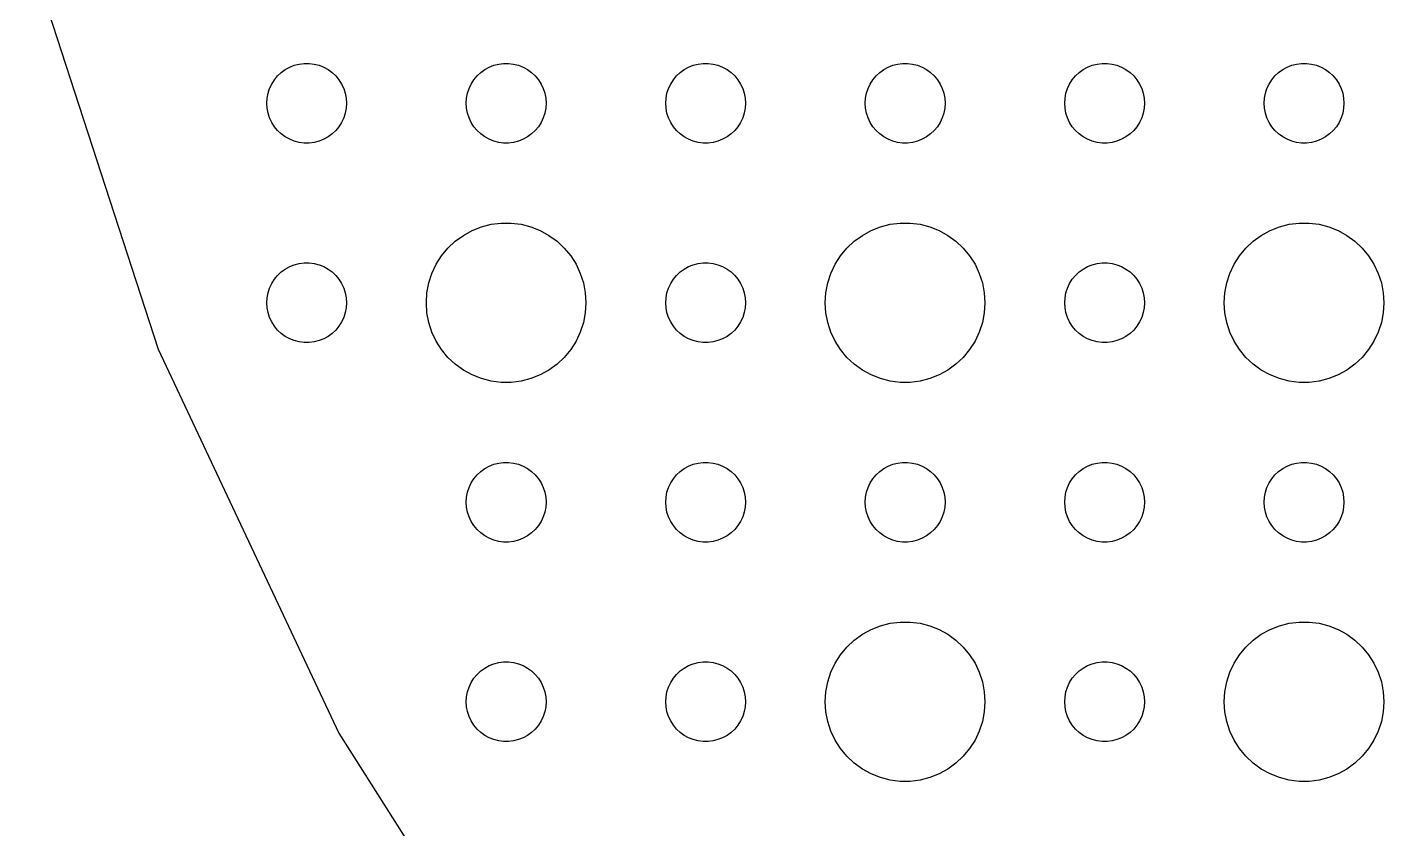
# Model space of a CAD drawing. Header units: metres. Extents: x -127 to 127, y -127 to 127.
# Drawn here: x -123 to -72, y -64.8 to -34.6 of the extents above; entities that cross this region are included whole.
import ezdxf

# ---------------------------------------------------------------- set-up
doc = ezdxf.new("R2010")
doc.units = ezdxf.units.M

msp = doc.modelspace()

# ---------------------------------------------------------------- linework, layer by layer
for p, q in [((-123.01, -31.5836), (-118.082, -46.7518)), ((-113.304, -36.2335), (-113.139, -36.1428)), ((-113.139, -36.1428), (-112.964, -36.0734)), ((-112.964, -36.0734), (-112.781, -36.0266)), ((-112.781, -36.0266), (-112.594, -36.003)), ((-112.594, -36.003), (-112.406, -36.003)), ((-112.406, -36.003), (-112.219, -36.0266)), ((-112.219, -36.0266), (-112.036, -36.0734)), ((-112.036, -36.0734), (-111.861, -36.1428)), ((-111.861, -36.1428), (-111.696, -36.2335)), ((-105.804, -36.2335), (-105.639, -36.1428)), ((-105.639, -36.1428), (-105.464, -36.0734)), ((-105.464, -36.0734), (-105.281, -36.0266)), ((-105.281, -36.0266), (-105.094, -36.003)), ((-105.094, -36.003), (-104.906, -36.003)), ((-104.906, -36.003), (-104.719, -36.0266)), ((-104.719, -36.0266), (-104.536, -36.0734)), ((-104.536, -36.0734), (-104.361, -36.1428)), ((-104.361, -36.1428), (-104.196, -36.2335)), ((-98.3037, -36.2335), (-98.1387, -36.1428)), ((-98.1387, -36.1428), (-97.9635, -36.0734)), ((-97.9635, -36.0734), (-97.7811, -36.0266)), ((-97.7811, -36.0266), (-97.5942, -36.003)), ((-97.5942, -36.003), (-97.4058, -36.003)), ((-97.4058, -36.003), (-97.2189, -36.0266)), ((-97.2189, -36.0266), (-97.0365, -36.0734)), ((-97.0365, -36.0734), (-96.8613, -36.1428)), ((-96.8613, -36.1428), (-96.6963, -36.2335)), ((-90.8037, -36.2335), (-90.6387, -36.1428)), ((-90.6387, -36.1428), (-90.4635, -36.0734)), ((-90.4635, -36.0734), (-90.2811, -36.0266)), ((-90.2811, -36.0266), (-90.0942, -36.003)), ((-90.0942, -36.003), (-89.9058, -36.003)), ((-89.9058, -36.003), (-89.7189, -36.0266)), ((-89.7189, -36.0266), (-89.5365, -36.0734)), ((-89.5365, -36.0734), (-89.3613, -36.1428)), ((-89.3613, -36.1428), (-89.1963, -36.2335)), ((-83.3037, -36.2335), (-83.1387, -36.1428)), ((-83.1387, -36.1428), (-82.9635, -36.0734)), ((-82.9635, -36.0734), (-82.7811, -36.0266)), ((-82.7811, -36.0266), (-82.5942, -36.003)), ((-82.5942, -36.003), (-82.4058, -36.003)), ((-82.4058, -36.003), (-82.2189, -36.0266)), ((-82.2189, -36.0266), (-82.0365, -36.0734)), ((-82.0365, -36.0734), (-81.8613, -36.1428)), ((-81.8613, -36.1428), (-81.6963, -36.2335)), ((-75.8037, -36.2335), (-75.6387, -36.1428)), ((-75.6387, -36.1428), (-75.4635, -36.0734)), ((-75.4635, -36.0734), (-75.2811, -36.0266)), ((-75.2811, -36.0266), (-75.0942, -36.003)), ((-75.0942, -36.003), (-74.9058, -36.003)), ((-74.9058, -36.003), (-74.7189, -36.0266)), ((-74.7189, -36.0266), (-74.5365, -36.0734)), ((-74.5365, -36.0734), (-74.3613, -36.1428)), ((-74.3613, -36.1428), (-74.1963, -36.2335)), ((-113.814, -36.7774), (-113.714, -36.6183)), ((-113.714, -36.6183), (-113.593, -36.4732)), ((-113.593, -36.4732), (-113.456, -36.3442)), ((-113.456, -36.3442), (-113.304, -36.2335)), ((-111.696, -36.2335), (-111.544, -36.3442)), ((-111.544, -36.3442), (-111.407, -36.4732)), ((-111.407, -36.4732), (-111.286, -36.6183)), ((-111.286, -36.6183), (-111.186, -36.7774)), ((-106.314, -36.7774), (-106.214, -36.6183)), ((-106.214, -36.6183), (-106.093, -36.4732)), ((-106.093, -36.4732), (-105.956, -36.3442)), ((-105.956, -36.3442), (-105.804, -36.2335)), ((-104.196, -36.2335), (-104.044, -36.3442)), ((-104.044, -36.3442), (-103.907, -36.4732)), ((-103.907, -36.4732), (-103.786, -36.6183)), ((-103.786, -36.6183), (-103.686, -36.7774)), ((-98.8145, -36.7774), (-98.7135, -36.6183)), ((-98.7135, -36.6183), (-98.5934, -36.4732)), ((-98.5934, -36.4732), (-98.4561, -36.3442)), ((-98.4561, -36.3442), (-98.3037, -36.2335)), ((-96.6963, -36.2335), (-96.5439, -36.3442)), ((-96.5439, -36.3442), (-96.4065, -36.4732)), ((-96.4065, -36.4732), (-96.2865, -36.6183)), ((-96.2865, -36.6183), (-96.1855, -36.7774)), ((-91.3145, -36.7774), (-91.2135, -36.6183)), ((-91.2135, -36.6183), (-91.0934, -36.4732)), ((-91.0934, -36.4732), (-90.9561, -36.3442)), ((-90.9561, -36.3442), (-90.8037, -36.2335)), ((-89.1963, -36.2335), (-89.0439, -36.3442)), ((-89.0439, -36.3442), (-88.9065, -36.4732)), ((-88.9065, -36.4732), (-88.7865, -36.6183)), ((-88.7865, -36.6183), (-88.6855, -36.7774)), ((-83.8145, -36.7774), (-83.7135, -36.6183)), ((-83.7135, -36.6183), (-83.5934, -36.4732)), ((-83.5934, -36.4732), (-83.4561, -36.3442)), ((-83.4561, -36.3442), (-83.3037, -36.2335)), ((-81.6963, -36.2335), (-81.5439, -36.3442)), ((-81.5439, -36.3442), (-81.4065, -36.4732)), ((-81.4065, -36.4732), (-81.2865, -36.6183)), ((-81.2865, -36.6183), (-81.1855, -36.7774)), ((-76.3145, -36.7774), (-76.2135, -36.6183)), ((-76.2135, -36.6183), (-76.0934, -36.4732)), ((-76.0934, -36.4732), (-75.9561, -36.3442)), ((-75.9561, -36.3442), (-75.8037, -36.2335)), ((-74.1963, -36.2335), (-74.0439, -36.3442)), ((-74.0439, -36.3442), (-73.9065, -36.4732)), ((-73.9065, -36.4732), (-73.7865, -36.6183)), ((-73.7865, -36.6183), (-73.6855, -36.7774)), ((-113.988, -37.312), (-113.953, -37.127)), ((-113.953, -37.127), (-113.895, -36.9478)), ((-113.895, -36.9478), (-113.814, -36.7774)), ((-111.186, -36.7774), (-111.105, -36.9478)), ((-111.105, -36.9478), (-111.047, -37.127)), ((-111.047, -37.127), (-111.012, -37.312)), ((-106.488, -37.312), (-106.453, -37.127)), ((-106.453, -37.127), (-106.395, -36.9478)), ((-106.395, -36.9478), (-106.314, -36.7774)), ((-103.686, -36.7774), (-103.605, -36.9478)), ((-103.605, -36.9478), (-103.547, -37.127)), ((-103.547, -37.127), (-103.512, -37.312)), ((-98.9882, -37.312), (-98.9529, -37.127)), ((-98.9529, -37.127), (-98.8947, -36.9478)), ((-98.8947, -36.9478), (-98.8145, -36.7774)), ((-96.1855, -36.7774), (-96.1053, -36.9478)), ((-96.1053, -36.9478), (-96.0471, -37.127)), ((-96.0471, -37.127), (-96.0118, -37.312)), ((-91.4882, -37.312), (-91.4529, -37.127)), ((-91.4529, -37.127), (-91.3947, -36.9478)), ((-91.3947, -36.9478), (-91.3145, -36.7774)), ((-88.6855, -36.7774), (-88.6053, -36.9478)), ((-88.6053, -36.9478), (-88.5471, -37.127)), ((-88.5471, -37.127), (-88.5118, -37.312)), ((-83.9882, -37.312), (-83.9529, -37.127)), ((-83.9529, -37.127), (-83.8947, -36.9478)), ((-83.8947, -36.9478), (-83.8145, -36.7774)), ((-81.1855, -36.7774), (-81.1053, -36.9478)), ((-81.1053, -36.9478), (-81.0471, -37.127)), ((-81.0471, -37.127), (-81.0118, -37.312)), ((-76.4882, -37.312), (-76.4529, -37.127)), ((-76.4529, -37.127), (-76.3947, -36.9478)), ((-76.3947, -36.9478), (-76.3145, -36.7774)), ((-73.6855, -36.7774), (-73.6053, -36.9478)), ((-73.6053, -36.9478), (-73.5471, -37.127)), ((-73.5471, -37.127), (-73.5118, -37.312)), ((-114, -37.5), (-113.988, -37.312)), ((-113.988, -37.688), (-114, -37.5)), ((-113.953, -37.873), (-113.988, -37.688)), ((-111.012, -37.688), (-111.047, -37.873)), ((-111.012, -37.312), (-111, -37.5)), ((-111, -37.5), (-111.012, -37.688)), ((-106.5, -37.5), (-106.488, -37.312)), ((-106.488, -37.688), (-106.5, -37.5)), ((-106.453, -37.873), (-106.488, -37.688)), ((-103.512, -37.688), (-103.547, -37.873)), ((-103.512, -37.312), (-103.5, -37.5)), ((-103.5, -37.5), (-103.512, -37.688)), ((-99, -37.5), (-98.9882, -37.312)), ((-98.9882, -37.688), (-99, -37.5)), ((-98.9529, -37.873), (-98.9882, -37.688)), ((-96.0118, -37.688), (-96.0471, -37.873)), ((-96.0118, -37.312), (-96, -37.5)), ((-96, -37.5), (-96.0118, -37.688)), ((-91.5, -37.5), (-91.4882, -37.312)), ((-91.4882, -37.688), (-91.5, -37.5)), ((-91.4529, -37.873), (-91.4882, -37.688)), ((-88.5118, -37.688), (-88.5471, -37.873)), ((-88.5118, -37.312), (-88.5, -37.5)), ((-88.5, -37.5), (-88.5118, -37.688)), ((-84, -37.5), (-83.9882, -37.312)), ((-83.9882, -37.688), (-84, -37.5)), ((-83.9529, -37.873), (-83.9882, -37.688)), ((-81.0118, -37.688), (-81.0471, -37.873)), ((-81.0118, -37.312), (-81, -37.5)), ((-81, -37.5), (-81.0118, -37.688)), ((-76.5, -37.5), (-76.4882, -37.312)), ((-76.4882, -37.688), (-76.5, -37.5)), ((-76.4529, -37.873), (-76.4882, -37.688)), ((-73.5118, -37.688), (-73.5471, -37.873)), ((-73.5118, -37.312), (-73.5, -37.5)), ((-73.5, -37.5), (-73.5118, -37.688)), ((-113.895, -38.0522), (-113.953, -37.873)), ((-113.814, -38.2226), (-113.895, -38.0522)), ((-113.714, -38.3817), (-113.814, -38.2226)), ((-111.186, -38.2226), (-111.286, -38.3817)), ((-111.105, -38.0522), (-111.186, -38.2226)), ((-111.047, -37.873), (-111.105, -38.0522)), ((-106.395, -38.0522), (-106.453, -37.873)), ((-106.314, -38.2226), (-106.395, -38.0522)), ((-106.214, -38.3817), (-106.314, -38.2226)), ((-103.686, -38.2226), (-103.786, -38.3817)), ((-103.605, -38.0522), (-103.686, -38.2226)), ((-103.547, -37.873), (-103.605, -38.0522)), ((-98.8947, -38.0522), (-98.9529, -37.873)), ((-98.8145, -38.2226), (-98.8947, -38.0522)), ((-98.7135, -38.3817), (-98.8145, -38.2226)), ((-96.1855, -38.2226), (-96.2865, -38.3817)), ((-96.1053, -38.0522), (-96.1855, -38.2226)), ((-96.0471, -37.873), (-96.1053, -38.0522)), ((-91.3947, -38.0522), (-91.4529, -37.873)), ((-91.3145, -38.2226), (-91.3947, -38.0522)), ((-91.2135, -38.3817), (-91.3145, -38.2226)), ((-88.6855, -38.2226), (-88.7865, -38.3817)), ((-88.6053, -38.0522), (-88.6855, -38.2226)), ((-88.5471, -37.873), (-88.6053, -38.0522)), ((-83.8947, -38.0522), (-83.9529, -37.873)), ((-83.8145, -38.2226), (-83.8947, -38.0522)), ((-83.7135, -38.3817), (-83.8145, -38.2226)), ((-81.1855, -38.2226), (-81.2865, -38.3817)), ((-81.1053, -38.0522), (-81.1855, -38.2226)), ((-81.0471, -37.873), (-81.1053, -38.0522)), ((-76.3947, -38.0522), (-76.4529, -37.873)), ((-76.3145, -38.2226), (-76.3947, -38.0522)), ((-76.2135, -38.3817), (-76.3145, -38.2226)), ((-73.6855, -38.2226), (-73.7865, -38.3817)), ((-73.6053, -38.0522), (-73.6855, -38.2226)), ((-73.5471, -37.873), (-73.6053, -38.0522)), ((-113.593, -38.5268), (-113.714, -38.3817)), ((-113.456, -38.6558), (-113.593, -38.5268)), ((-113.304, -38.7665), (-113.456, -38.6558)), ((-113.139, -38.8572), (-113.304, -38.7665)), ((-111.696, -38.7665), (-111.861, -38.8572)), ((-111.544, -38.6558), (-111.696, -38.7665)), ((-111.407, -38.5268), (-111.544, -38.6558)), ((-111.286, -38.3817), (-111.407, -38.5268)), ((-106.093, -38.5268), (-106.214, -38.3817)), ((-105.956, -38.6558), (-106.093, -38.5268)), ((-105.804, -38.7665), (-105.956, -38.6558)), ((-105.639, -38.8572), (-105.804, -38.7665)), ((-104.196, -38.7665), (-104.361, -38.8572)), ((-104.044, -38.6558), (-104.196, -38.7665)), ((-103.907, -38.5268), (-104.044, -38.6558)), ((-103.786, -38.3817), (-103.907, -38.5268)), ((-98.5934, -38.5268), (-98.7135, -38.3817)), ((-98.4561, -38.6558), (-98.5934, -38.5268)), ((-98.3037, -38.7665), (-98.4561, -38.6558)), ((-98.1387, -38.8572), (-98.3037, -38.7665)), ((-96.6963, -38.7665), (-96.8613, -38.8572)), ((-96.5439, -38.6558), (-96.6963, -38.7665)), ((-96.4065, -38.5268), (-96.5439, -38.6558)), ((-96.2865, -38.3817), (-96.4065, -38.5268)), ((-91.0934, -38.5268), (-91.2135, -38.3817)), ((-90.9561, -38.6558), (-91.0934, -38.5268)), ((-90.8037, -38.7665), (-90.9561, -38.6558)), ((-90.6387, -38.8572), (-90.8037, -38.7665)), ((-89.1963, -38.7665), (-89.3613, -38.8572)), ((-89.0439, -38.6558), (-89.1963, -38.7665)), ((-88.9065, -38.5268), (-89.0439, -38.6558)), ((-88.7865, -38.3817), (-88.9065, -38.5268)), ((-83.5934, -38.5268), (-83.7135, -38.3817)), ((-83.4561, -38.6558), (-83.5934, -38.5268)), ((-83.3037, -38.7665), (-83.4561, -38.6558)), ((-83.1387, -38.8572), (-83.3037, -38.7665)), ((-81.6963, -38.7665), (-81.8613, -38.8572)), ((-81.5439, -38.6558), (-81.6963, -38.7665)), ((-81.4065, -38.5268), (-81.5439, -38.6558)), ((-81.2865, -38.3817), (-81.4065, -38.5268)), ((-76.0934, -38.5268), (-76.2135, -38.3817)), ((-75.9561, -38.6558), (-76.0934, -38.5268)), ((-75.8037, -38.7665), (-75.9561, -38.6558)), ((-75.6387, -38.8572), (-75.8037, -38.7665)), ((-74.1963, -38.7665), (-74.3613, -38.8572)), ((-74.0439, -38.6558), (-74.1963, -38.7665)), ((-73.9065, -38.5268), (-74.0439, -38.6558)), ((-73.7865, -38.3817), (-73.9065, -38.5268)), ((-112.964, -38.9266), (-113.139, -38.8572)), ((-112.781, -38.9734), (-112.964, -38.9266)), ((-112.594, -38.997), (-112.781, -38.9734)), ((-112.406, -38.997), (-112.594, -38.997)), ((-112.219, -38.9734), (-112.406, -38.997)), ((-112.036, -38.9266), (-112.219, -38.9734)), ((-111.861, -38.8572), (-112.036, -38.9266)), ((-105.464, -38.9266), (-105.639, -38.8572)), ((-105.281, -38.9734), (-105.464, -38.9266)), ((-105.094, -38.997), (-105.281, -38.9734)), ((-104.906, -38.997), (-105.094, -38.997)), ((-104.719, -38.9734), (-104.906, -38.997)), ((-104.536, -38.9266), (-104.719, -38.9734)), ((-104.361, -38.8572), (-104.536, -38.9266)), ((-97.9635, -38.9266), (-98.1387, -38.8572)), ((-97.7811, -38.9734), (-97.9635, -38.9266)), ((-97.5942, -38.997), (-97.7811, -38.9734)), ((-97.4058, -38.997), (-97.5942, -38.997)), ((-97.2189, -38.9734), (-97.4058, -38.997)), ((-97.0365, -38.9266), (-97.2189, -38.9734)), ((-96.8613, -38.8572), (-97.0365, -38.9266)), ((-90.4635, -38.9266), (-90.6387, -38.8572)), ((-90.2811, -38.9734), (-90.4635, -38.9266)), ((-90.0942, -38.997), (-90.2811, -38.9734)), ((-89.9058, -38.997), (-90.0942, -38.997)), ((-89.7189, -38.9734), (-89.9058, -38.997)), ((-89.5365, -38.9266), (-89.7189, -38.9734)), ((-89.3613, -38.8572), (-89.5365, -38.9266)), ((-82.9635, -38.9266), (-83.1387, -38.8572)), ((-82.7811, -38.9734), (-82.9635, -38.9266)), ((-82.5942, -38.997), (-82.7811, -38.9734)), ((-82.4058, -38.997), (-82.5942, -38.997)), ((-82.2189, -38.9734), (-82.4058, -38.997)), ((-82.0365, -38.9266), (-82.2189, -38.9734)), ((-81.8613, -38.8572), (-82.0365, -38.9266)), ((-75.4635, -38.9266), (-75.6387, -38.8572)), ((-75.2811, -38.9734), (-75.4635, -38.9266)), ((-75.0942, -38.997), (-75.2811, -38.9734)), ((-74.9058, -38.997), (-75.0942, -38.997)), ((-74.7189, -38.9734), (-74.9058, -38.997)), ((-74.5365, -38.9266), (-74.7189, -38.9734)), ((-74.3613, -38.8572), (-74.5365, -38.9266)), ((-106.607, -42.467), (-106.277, -42.2855)), ((-106.277, -42.2855), (-105.927, -42.1468)), ((-105.927, -42.1468), (-105.562, -42.0531)), ((-105.562, -42.0531), (-105.188, -42.0059)), ((-105.188, -42.0059), (-104.812, -42.0059)), ((-104.812, -42.0059), (-104.438, -42.0531)), ((-104.438, -42.0531), (-104.073, -42.1468)), ((-104.073, -42.1468), (-103.723, -42.2855)), ((-103.723, -42.2855), (-103.393, -42.467)), ((-91.6075, -42.467), (-91.2773, -42.2855)), ((-91.2773, -42.2855), (-90.927, -42.1468)), ((-90.927, -42.1468), (-90.5621, -42.0531)), ((-90.5621, -42.0531), (-90.1884, -42.0059)), ((-90.1884, -42.0059), (-89.8116, -42.0059)), ((-89.8116, -42.0059), (-89.4379, -42.0531)), ((-89.4379, -42.0531), (-89.073, -42.1468)), ((-89.073, -42.1468), (-88.7227, -42.2855)), ((-88.7227, -42.2855), (-88.3925, -42.467)), ((-76.6075, -42.467), (-76.2773, -42.2855)), ((-76.2773, -42.2855), (-75.927, -42.1468)), ((-75.927, -42.1468), (-75.5621, -42.0531)), ((-75.5621, -42.0531), (-75.1884, -42.0059)), ((-75.1884, -42.0059), (-74.8116, -42.0059)), ((-74.8116, -42.0059), (-74.4379, -42.0531)), ((-74.4379, -42.0531), (-74.073, -42.1468)), ((-74.073, -42.1468), (-73.7227, -42.2855)), ((-73.7227, -42.2855), (-73.3925, -42.467)), ((-107.187, -42.9464), (-106.912, -42.6885)), ((-106.912, -42.6885), (-106.607, -42.467)), ((-103.393, -42.467), (-103.088, -42.6885)), ((-103.088, -42.6885), (-102.813, -42.9464)), ((-92.1869, -42.9464), (-91.9123, -42.6885)), ((-91.9123, -42.6885), (-91.6075, -42.467)), ((-88.3925, -42.467), (-88.0877, -42.6885)), ((-88.0877, -42.6885), (-87.8131, -42.9464)), ((-77.1869, -42.9464), (-76.9123, -42.6885)), ((-76.9123, -42.6885), (-76.6075, -42.467)), ((-73.3925, -42.467), (-73.0877, -42.6885)), ((-73.0877, -42.6885), (-72.8131, -42.9464)), ((-107.629, -43.5547), (-107.427, -43.2366)), ((-107.427, -43.2366), (-107.187, -42.9464)), ((-102.813, -42.9464), (-102.573, -43.2366)), ((-102.573, -43.2366), (-102.371, -43.5547)), ((-92.6289, -43.5547), (-92.427, -43.2366)), ((-92.427, -43.2366), (-92.1869, -42.9464)), ((-87.8131, -42.9464), (-87.573, -43.2366)), ((-87.573, -43.2366), (-87.3711, -43.5547)), ((-77.6289, -43.5547), (-77.427, -43.2366)), ((-77.427, -43.2366), (-77.1869, -42.9464)), ((-72.8131, -42.9464), (-72.573, -43.2366)), ((-72.573, -43.2366), (-72.3711, -43.5547)), ((-113.593, -43.9732), (-113.456, -43.8442)), ((-113.456, -43.8442), (-113.304, -43.7335)), ((-113.304, -43.7335), (-113.139, -43.6428)), ((-113.139, -43.6428), (-112.964, -43.5734)), ((-112.964, -43.5734), (-112.781, -43.5266)), ((-112.781, -43.5266), (-112.594, -43.503)), ((-112.594, -43.503), (-112.406, -43.503)), ((-112.406, -43.503), (-112.219, -43.5266)), ((-112.219, -43.5266), (-112.036, -43.5734)), ((-112.036, -43.5734), (-111.861, -43.6428)), ((-111.861, -43.6428), (-111.696, -43.7335)), ((-111.696, -43.7335), (-111.544, -43.8442)), ((-111.544, -43.8442), (-111.407, -43.9732)), ((-107.789, -43.8956), (-107.629, -43.5547)), ((-102.371, -43.5547), (-102.211, -43.8956)), ((-98.5934, -43.9732), (-98.4561, -43.8442)), ((-98.4561, -43.8442), (-98.3037, -43.7335)), ((-98.3037, -43.7335), (-98.1387, -43.6428)), ((-98.1387, -43.6428), (-97.9635, -43.5734)), ((-97.9635, -43.5734), (-97.7811, -43.5266)), ((-97.7811, -43.5266), (-97.5942, -43.503)), ((-97.5942, -43.503), (-97.4058, -43.503)), ((-97.4058, -43.503), (-97.2189, -43.5266)), ((-97.2189, -43.5266), (-97.0365, -43.5734)), ((-97.0365, -43.5734), (-96.8613, -43.6428)), ((-96.8613, -43.6428), (-96.6963, -43.7335)), ((-96.6963, -43.7335), (-96.5439, -43.8442)), ((-96.5439, -43.8442), (-96.4065, -43.9732)), ((-92.7893, -43.8956), (-92.6289, -43.5547)), ((-87.3711, -43.5547), (-87.2107, -43.8956)), ((-83.5934, -43.9732), (-83.4561, -43.8442)), ((-83.4561, -43.8442), (-83.3037, -43.7335)), ((-83.3037, -43.7335), (-83.1387, -43.6428)), ((-83.1387, -43.6428), (-82.9635, -43.5734)), ((-82.9635, -43.5734), (-82.7811, -43.5266)), ((-82.7811, -43.5266), (-82.5942, -43.503)), ((-82.5942, -43.503), (-82.4058, -43.503)), ((-82.4058, -43.503), (-82.2189, -43.5266)), ((-82.2189, -43.5266), (-82.0365, -43.5734)), ((-82.0365, -43.5734), (-81.8613, -43.6428)), ((-81.8613, -43.6428), (-81.6963, -43.7335)), ((-81.6963, -43.7335), (-81.5439, -43.8442)), ((-81.5439, -43.8442), (-81.4065, -43.9732)), ((-77.7893, -43.8956), (-77.6289, -43.5547)), ((-72.3711, -43.5547), (-72.2107, -43.8956)), ((-113.895, -44.4478), (-113.814, -44.2774)), ((-113.814, -44.2774), (-113.714, -44.1183)), ((-113.714, -44.1183), (-113.593, -43.9732)), ((-111.407, -43.9732), (-111.286, -44.1183)), ((-111.286, -44.1183), (-111.186, -44.2774)), ((-111.186, -44.2774), (-111.105, -44.4478)), ((-107.976, -44.624), (-107.906, -44.2539)), ((-107.906, -44.2539), (-107.789, -43.8956)), ((-102.211, -43.8956), (-102.094, -44.2539)), ((-102.094, -44.2539), (-102.024, -44.624)), ((-98.8947, -44.4478), (-98.8145, -44.2774)), ((-98.8145, -44.2774), (-98.7135, -44.1183)), ((-98.7135, -44.1183), (-98.5934, -43.9732)), ((-96.4065, -43.9732), (-96.2865, -44.1183)), ((-96.2865, -44.1183), (-96.1855, -44.2774)), ((-96.1855, -44.2774), (-96.1053, -44.4478)), ((-92.9763, -44.624), (-92.9057, -44.2539)), ((-92.9057, -44.2539), (-92.7893, -43.8956)), ((-87.2107, -43.8956), (-87.0943, -44.2539)), ((-87.0943, -44.2539), (-87.0237, -44.624)), ((-83.8947, -44.4478), (-83.8145, -44.2774)), ((-83.8145, -44.2774), (-83.7135, -44.1183)), ((-83.7135, -44.1183), (-83.5934, -43.9732)), ((-81.4065, -43.9732), (-81.2865, -44.1183)), ((-81.2865, -44.1183), (-81.1855, -44.2774)), ((-81.1855, -44.2774), (-81.1053, -44.4478)), ((-77.9763, -44.624), (-77.9057, -44.2539)), ((-77.9057, -44.2539), (-77.7893, -43.8956)), ((-72.2107, -43.8956), (-72.0943, -44.2539)), ((-72.0943, -44.2539), (-72.0237, -44.624)), ((-114, -45), (-113.988, -44.812)), ((-113.988, -44.812), (-113.953, -44.627)), ((-113.953, -44.627), (-113.895, -44.4478)), ((-111.105, -44.4478), (-111.047, -44.627)), ((-111.047, -44.627), (-111.012, -44.812)), ((-111.012, -44.812), (-111, -45)), ((-108, -45), (-107.976, -44.624)), ((-102.024, -44.624), (-102, -45)), ((-99, -45), (-98.9882, -44.812)), ((-98.9882, -44.812), (-98.9529, -44.627)), ((-98.9529, -44.627), (-98.8947, -44.4478)), ((-96.1053, -44.4478), (-96.0471, -44.627)), ((-96.0471, -44.627), (-96.0118, -44.812)), ((-96.0118, -44.812), (-96, -45)), ((-93, -45), (-92.9763, -44.624)), ((-87.0237, -44.624), (-87, -45)), ((-84, -45), (-83.9882, -44.812)), ((-83.9882, -44.812), (-83.9529, -44.627)), ((-83.9529, -44.627), (-83.8947, -44.4478)), ((-81.1053, -44.4478), (-81.0471, -44.627)), ((-81.0471, -44.627), (-81.0118, -44.812)), ((-81.0118, -44.812), (-81, -45)), ((-78, -45), (-77.9763, -44.624)), ((-72.0237, -44.624), (-72, -45)), ((-113.988, -45.188), (-114, -45)), ((-113.953, -45.373), (-113.988, -45.188)), ((-113.895, -45.5522), (-113.953, -45.373)), ((-111.047, -45.373), (-111.105, -45.5522)), ((-111.012, -45.188), (-111.047, -45.373)), ((-111, -45), (-111.012, -45.188)), ((-107.976, -45.376), (-108, -45)), ((-107.906, -45.7461), (-107.976, -45.376)), ((-102.024, -45.376), (-102.094, -45.7461)), ((-102, -45), (-102.024, -45.376)), ((-98.9882, -45.188), (-99, -45)), ((-98.9529, -45.373), (-98.9882, -45.188)), ((-98.8947, -45.5522), (-98.9529, -45.373)), ((-96.0471, -45.373), (-96.1053, -45.5522)), ((-96.0118, -45.188), (-96.0471, -45.373)), ((-96, -45), (-96.0118, -45.188)), ((-92.9763, -45.376), (-93, -45)), ((-92.9057, -45.7461), (-92.9763, -45.376)), ((-87.0237, -45.376), (-87.0943, -45.7461)), ((-87, -45), (-87.0237, -45.376)), ((-83.9882, -45.188), (-84, -45)), ((-83.9529, -45.373), (-83.9882, -45.188)), ((-83.8947, -45.5522), (-83.9529, -45.373)), ((-81.0471, -45.373), (-81.1053, -45.5522)), ((-81.0118, -45.188), (-81.0471, -45.373)), ((-81, -45), (-81.0118, -45.188)), ((-77.9763, -45.376), (-78, -45)), ((-77.9057, -45.7461), (-77.9763, -45.376)), ((-72.0237, -45.376), (-72.0943, -45.7461)), ((-72, -45), (-72.0237, -45.376)), ((-113.814, -45.7226), (-113.895, -45.5522)), ((-113.714, -45.8817), (-113.814, -45.7226)), ((-113.593, -46.0268), (-113.714, -45.8817)), ((-111.286, -45.8817), (-111.407, -46.0268)), ((-111.186, -45.7226), (-111.286, -45.8817)), ((-111.105, -45.5522), (-111.186, -45.7226)), ((-107.789, -46.1044), (-107.906, -45.7461)), ((-102.094, -45.7461), (-102.211, -46.1044)), ((-98.8145, -45.7226), (-98.8947, -45.5522)), ((-98.7135, -45.8817), (-98.8145, -45.7226)), ((-98.5934, -46.0268), (-98.7135, -45.8817)), ((-96.2865, -45.8817), (-96.4065, -46.0268)), ((-96.1855, -45.7226), (-96.2865, -45.8817)), ((-96.1053, -45.5522), (-96.1855, -45.7226)), ((-92.7893, -46.1044), (-92.9057, -45.7461)), ((-87.0943, -45.7461), (-87.2107, -46.1044)), ((-83.8145, -45.7226), (-83.8947, -45.5522)), ((-83.7135, -45.8817), (-83.8145, -45.7226)), ((-83.5934, -46.0268), (-83.7135, -45.8817)), ((-81.2865, -45.8817), (-81.4065, -46.0268)), ((-81.1855, -45.7226), (-81.2865, -45.8817)), ((-81.1053, -45.5522), (-81.1855, -45.7226)), ((-77.7893, -46.1044), (-77.9057, -45.7461)), ((-72.0943, -45.7461), (-72.2107, -46.1044)), ((-113.456, -46.1558), (-113.593, -46.0268)), ((-113.304, -46.2665), (-113.456, -46.1558)), ((-113.139, -46.3572), (-113.304, -46.2665)), ((-112.964, -46.4266), (-113.139, -46.3572)), ((-111.861, -46.3572), (-112.036, -46.4266)), ((-111.696, -46.2665), (-111.861, -46.3572)), ((-111.544, -46.1558), (-111.696, -46.2665)), ((-111.407, -46.0268), (-111.544, -46.1558)), ((-107.629, -46.4453), (-107.789, -46.1044)), ((-102.211, -46.1044), (-102.371, -46.4453)), ((-98.4561, -46.1558), (-98.5934, -46.0268)), ((-98.3037, -46.2665), (-98.4561, -46.1558)), ((-98.1387, -46.3572), (-98.3037, -46.2665)), ((-97.9635, -46.4266), (-98.1387, -46.3572)), ((-96.8613, -46.3572), (-97.0365, -46.4266)), ((-96.6963, -46.2665), (-96.8613, -46.3572)), ((-96.5439, -46.1558), (-96.6963, -46.2665)), ((-96.4065, -46.0268), (-96.5439, -46.1558)), ((-92.6289, -46.4453), (-92.7893, -46.1044)), ((-87.2107, -46.1044), (-87.3711, -46.4453)), ((-83.4561, -46.1558), (-83.5934, -46.0268)), ((-83.3037, -46.2665), (-83.4561, -46.1558)), ((-83.1387, -46.3572), (-83.3037, -46.2665)), ((-82.9635, -46.4266), (-83.1387, -46.3572)), ((-81.8613, -46.3572), (-82.0365, -46.4266)), ((-81.6963, -46.2665), (-81.8613, -46.3572)), ((-81.5439, -46.1558), (-81.6963, -46.2665)), ((-81.4065, -46.0268), (-81.5439, -46.1558)), ((-77.6289, -46.4453), (-77.7893, -46.1044)), ((-72.2107, -46.1044), (-72.3711, -46.4453)), ((-118.082, -46.7518), (-111.291, -61.1827)), ((-112.781, -46.4734), (-112.964, -46.4266)), ((-112.594, -46.497), (-112.781, -46.4734)), ((-112.406, -46.497), (-112.594, -46.497)), ((-112.219, -46.4734), (-112.406, -46.497)), ((-112.036, -46.4266), (-112.219, -46.4734)), ((-107.427, -46.7634), (-107.629, -46.4453)), ((-107.187, -47.0536), (-107.427, -46.7634)), ((-102.573, -46.7634), (-102.813, -47.0536)), ((-102.371, -46.4453), (-102.573, -46.7634)), ((-97.7811, -46.4734), (-97.9635, -46.4266)), ((-97.5942, -46.497), (-97.7811, -46.4734)), ((-97.4058, -46.497), (-97.5942, -46.497)), ((-97.2189, -46.4734), (-97.4058, -46.497)), ((-97.0365, -46.4266), (-97.2189, -46.4734)), ((-92.427, -46.7634), (-92.6289, -46.4453)), ((-92.1869, -47.0536), (-92.427, -46.7634)), ((-87.573, -46.7634), (-87.8131, -47.0536)), ((-87.3711, -46.4453), (-87.573, -46.7634)), ((-82.7811, -46.4734), (-82.9635, -46.4266)), ((-82.5942, -46.497), (-82.7811, -46.4734)), ((-82.4058, -46.497), (-82.5942, -46.497)), ((-82.2189, -46.4734), (-82.4058, -46.497)), ((-82.0365, -46.4266), (-82.2189, -46.4734)), ((-77.427, -46.7634), (-77.6289, -46.4453)), ((-77.1869, -47.0536), (-77.427, -46.7634)), ((-72.573, -46.7634), (-72.8131, -47.0536)), ((-72.3711, -46.4453), (-72.573, -46.7634)), ((-106.912, -47.3115), (-107.187, -47.0536)), ((-106.607, -47.533), (-106.912, -47.3115)), ((-103.088, -47.3115), (-103.393, -47.533)), ((-102.813, -47.0536), (-103.088, -47.3115)), ((-91.9123, -47.3115), (-92.1869, -47.0536)), ((-91.6075, -47.533), (-91.9123, -47.3115)), ((-88.0877, -47.3115), (-88.3925, -47.533)), ((-87.8131, -47.0536), (-88.0877, -47.3115)), ((-76.9123, -47.3115), (-77.1869, -47.0536)), ((-76.6075, -47.533), (-76.9123, -47.3115)), ((-73.0877, -47.3115), (-73.3925, -47.533)), ((-72.8131, -47.0536), (-73.0877, -47.3115)), ((-106.277, -47.7145), (-106.607, -47.533)), ((-105.927, -47.8532), (-106.277, -47.7145)), ((-105.562, -47.9469), (-105.927, -47.8532)), ((-105.188, -47.9941), (-105.562, -47.9469)), ((-104.438, -47.9469), (-104.812, -47.9941)), ((-104.073, -47.8532), (-104.438, -47.9469)), ((-103.723, -47.7145), (-104.073, -47.8532)), ((-103.393, -47.533), (-103.723, -47.7145)), ((-91.2773, -47.7145), (-91.6075, -47.533)), ((-90.927, -47.8532), (-91.2773, -47.7145)), ((-90.5621, -47.9469), (-90.927, -47.8532)), ((-90.1884, -47.9941), (-90.5621, -47.9469)), ((-89.4379, -47.9469), (-89.8116, -47.9941)), ((-89.073, -47.8532), (-89.4379, -47.9469)), ((-88.7227, -47.7145), (-89.073, -47.8532)), ((-88.3925, -47.533), (-88.7227, -47.7145)), ((-76.2773, -47.7145), (-76.6075, -47.533)), ((-75.927, -47.8532), (-76.2773, -47.7145)), ((-75.5621, -47.9469), (-75.927, -47.8532)), ((-75.1884, -47.9941), (-75.5621, -47.9469)), ((-74.4379, -47.9469), (-74.8116, -47.9941)), ((-74.073, -47.8532), (-74.4379, -47.9469)), ((-73.7227, -47.7145), (-74.073, -47.8532)), ((-73.3925, -47.533), (-73.7227, -47.7145)), ((-104.812, -47.9941), (-105.188, -47.9941)), ((-89.8116, -47.9941), (-90.1884, -47.9941)), ((-74.8116, -47.9941), (-75.1884, -47.9941)), ((-105.281, -51.0266), (-105.094, -51.003)), ((-105.094, -51.003), (-104.906, -51.003)), ((-104.906, -51.003), (-104.719, -51.0266)), ((-97.7811, -51.0266), (-97.5942, -51.003)), ((-97.5942, -51.003), (-97.4058, -51.003)), ((-97.4058, -51.003), (-97.2189, -51.0266)), ((-90.2811, -51.0266), (-90.0942, -51.003)), ((-90.0942, -51.003), (-89.9058, -51.003)), ((-89.9058, -51.003), (-89.7189, -51.0266)), ((-82.7811, -51.0266), (-82.5942, -51.003)), ((-82.5942, -51.003), (-82.4058, -51.003)), ((-82.4058, -51.003), (-82.2189, -51.0266)), ((-75.2811, -51.0266), (-75.0942, -51.003)), ((-75.0942, -51.003), (-74.9058, -51.003)), ((-74.9058, -51.003), (-74.7189, -51.0266)), ((-106.214, -51.6183), (-106.093, -51.4732)), ((-106.093, -51.4732), (-105.956, -51.3442)), ((-105.956, -51.3442), (-105.804, -51.2335)), ((-105.804, -51.2335), (-105.639, -51.1428)), ((-105.639, -51.1428), (-105.464, -51.0734)), ((-105.464, -51.0734), (-105.281, -51.0266)), ((-104.719, -51.0266), (-104.536, -51.0734)), ((-104.536, -51.0734), (-104.361, -51.1428)), ((-104.361, -51.1428), (-104.196, -51.2335)), ((-104.196, -51.2335), (-104.044, -51.3442)), ((-104.044, -51.3442), (-103.907, -51.4732)), ((-103.907, -51.4732), (-103.786, -51.6183)), ((-98.7135, -51.6183), (-98.5934, -51.4732)), ((-98.5934, -51.4732), (-98.4561, -51.3442)), ((-98.4561, -51.3442), (-98.3037, -51.2335)), ((-98.3037, -51.2335), (-98.1387, -51.1428)), ((-98.1387, -51.1428), (-97.9635, -51.0734)), ((-97.9635, -51.0734), (-97.7811, -51.0266)), ((-97.2189, -51.0266), (-97.0365, -51.0734)), ((-97.0365, -51.0734), (-96.8613, -51.1428)), ((-96.8613, -51.1428), (-96.6963, -51.2335)), ((-96.6963, -51.2335), (-96.5439, -51.3442)), ((-96.5439, -51.3442), (-96.4065, -51.4732)), ((-96.4065, -51.4732), (-96.2865, -51.6183)), ((-91.2135, -51.6183), (-91.0934, -51.4732)), ((-91.0934, -51.4732), (-90.9561, -51.3442)), ((-90.9561, -51.3442), (-90.8037, -51.2335)), ((-90.8037, -51.2335), (-90.6387, -51.1428)), ((-90.6387, -51.1428), (-90.4635, -51.0734)), ((-90.4635, -51.0734), (-90.2811, -51.0266)), ((-89.7189, -51.0266), (-89.5365, -51.0734)), ((-89.5365, -51.0734), (-89.3613, -51.1428)), ((-89.3613, -51.1428), (-89.1963, -51.2335)), ((-89.1963, -51.2335), (-89.0439, -51.3442)), ((-89.0439, -51.3442), (-88.9065, -51.4732)), ((-88.9065, -51.4732), (-88.7865, -51.6183)), ((-83.7135, -51.6183), (-83.5934, -51.4732)), ((-83.5934, -51.4732), (-83.4561, -51.3442)), ((-83.4561, -51.3442), (-83.3037, -51.2335)), ((-83.3037, -51.2335), (-83.1387, -51.1428)), ((-83.1387, -51.1428), (-82.9635, -51.0734)), ((-82.9635, -51.0734), (-82.7811, -51.0266)), ((-82.2189, -51.0266), (-82.0365, -51.0734)), ((-82.0365, -51.0734), (-81.8613, -51.1428)), ((-81.8613, -51.1428), (-81.6963, -51.2335)), ((-81.6963, -51.2335), (-81.5439, -51.3442)), ((-81.5439, -51.3442), (-81.4065, -51.4732)), ((-81.4065, -51.4732), (-81.2865, -51.6183)), ((-76.2135, -51.6183), (-76.0934, -51.4732)), ((-76.0934, -51.4732), (-75.9561, -51.3442)), ((-75.9561, -51.3442), (-75.8037, -51.2335)), ((-75.8037, -51.2335), (-75.6387, -51.1428)), ((-75.6387, -51.1428), (-75.4635, -51.0734)), ((-75.4635, -51.0734), (-75.2811, -51.0266)), ((-74.7189, -51.0266), (-74.5365, -51.0734)), ((-74.5365, -51.0734), (-74.3613, -51.1428)), ((-74.3613, -51.1428), (-74.1963, -51.2335)), ((-74.1963, -51.2335), (-74.0439, -51.3442)), ((-74.0439, -51.3442), (-73.9065, -51.4732)), ((-73.9065, -51.4732), (-73.7865, -51.6183)), ((-106.453, -52.127), (-106.395, -51.9478)), ((-106.395, -51.9478), (-106.314, -51.7774)), ((-106.314, -51.7774), (-106.214, -51.6183)), ((-103.786, -51.6183), (-103.686, -51.7774)), ((-103.686, -51.7774), (-103.605, -51.9478)), ((-103.605, -51.9478), (-103.547, -52.127)), ((-98.9529, -52.127), (-98.8947, -51.9478)), ((-98.8947, -51.9478), (-98.8145, -51.7774)), ((-98.8145, -51.7774), (-98.7135, -51.6183)), ((-96.2865, -51.6183), (-96.1855, -51.7774)), ((-96.1855, -51.7774), (-96.1053, -51.9478)), ((-96.1053, -51.9478), (-96.0471, -52.127)), ((-91.4529, -52.127), (-91.3947, -51.9478)), ((-91.3947, -51.9478), (-91.3145, -51.7774)), ((-91.3145, -51.7774), (-91.2135, -51.6183)), ((-88.7865, -51.6183), (-88.6855, -51.7774)), ((-88.6855, -51.7774), (-88.6053, -51.9478)), ((-88.6053, -51.9478), (-88.5471, -52.127)), ((-83.9529, -52.127), (-83.8947, -51.9478)), ((-83.8947, -51.9478), (-83.8145, -51.7774)), ((-83.8145, -51.7774), (-83.7135, -51.6183)), ((-81.2865, -51.6183), (-81.1855, -51.7774)), ((-81.1855, -51.7774), (-81.1053, -51.9478)), ((-81.1053, -51.9478), (-81.0471, -52.127)), ((-76.4529, -52.127), (-76.3947, -51.9478)), ((-76.3947, -51.9478), (-76.3145, -51.7774)), ((-76.3145, -51.7774), (-76.2135, -51.6183)), ((-73.7865, -51.6183), (-73.6855, -51.7774)), ((-73.6855, -51.7774), (-73.6053, -51.9478)), ((-73.6053, -51.9478), (-73.5471, -52.127)), ((-106.5, -52.5), (-106.488, -52.312)), ((-106.488, -52.688), (-106.5, -52.5)), ((-106.488, -52.312), (-106.453, -52.127)), ((-103.547, -52.127), (-103.512, -52.312)), ((-103.512, -52.312), (-103.5, -52.5)), ((-103.5, -52.5), (-103.512, -52.688)), ((-99, -52.5), (-98.9882, -52.312)), ((-98.9882, -52.688), (-99, -52.5)), ((-98.9882, -52.312), (-98.9529, -52.127)), ((-96.0471, -52.127), (-96.0118, -52.312)), ((-96.0118, -52.312), (-96, -52.5)), ((-96, -52.5), (-96.0118, -52.688)), ((-91.5, -52.5), (-91.4882, -52.312)), ((-91.4882, -52.688), (-91.5, -52.5)), ((-91.4882, -52.312), (-91.4529, -52.127)), ((-88.5471, -52.127), (-88.5118, -52.312)), ((-88.5118, -52.312), (-88.5, -52.5)), ((-88.5, -52.5), (-88.5118, -52.688)), ((-84, -52.5), (-83.9882, -52.312)), ((-83.9882, -52.688), (-84, -52.5)), ((-83.9882, -52.312), (-83.9529, -52.127)), ((-81.0471, -52.127), (-81.0118, -52.312)), ((-81.0118, -52.312), (-81, -52.5)), ((-81, -52.5), (-81.0118, -52.688)), ((-76.5, -52.5), (-76.4882, -52.312)), ((-76.4882, -52.688), (-76.5, -52.5)), ((-76.4882, -52.312), (-76.4529, -52.127)), ((-73.5471, -52.127), (-73.5118, -52.312)), ((-73.5118, -52.312), (-73.5, -52.5)), ((-73.5, -52.5), (-73.5118, -52.688)), ((-106.453, -52.873), (-106.488, -52.688)), ((-106.395, -53.0522), (-106.453, -52.873)), ((-103.547, -52.873), (-103.605, -53.0522)), ((-103.512, -52.688), (-103.547, -52.873)), ((-98.9529, -52.873), (-98.9882, -52.688)), ((-98.8947, -53.0522), (-98.9529, -52.873)), ((-96.0471, -52.873), (-96.1053, -53.0522)), ((-96.0118, -52.688), (-96.0471, -52.873)), ((-91.4529, -52.873), (-91.4882, -52.688)), ((-91.3947, -53.0522), (-91.4529, -52.873)), ((-88.5471, -52.873), (-88.6053, -53.0522)), ((-88.5118, -52.688), (-88.5471, -52.873)), ((-83.9529, -52.873), (-83.9882, -52.688)), ((-83.8947, -53.0522), (-83.9529, -52.873)), ((-81.0471, -52.873), (-81.1053, -53.0522)), ((-81.0118, -52.688), (-81.0471, -52.873)), ((-76.4529, -52.873), (-76.4882, -52.688)), ((-76.3947, -53.0522), (-76.4529, -52.873)), ((-73.5471, -52.873), (-73.6053, -53.0522)), ((-73.5118, -52.688), (-73.5471, -52.873)), ((-106.314, -53.2226), (-106.395, -53.0522)), ((-106.214, -53.3817), (-106.314, -53.2226)), ((-106.093, -53.5268), (-106.214, -53.3817)), ((-105.956, -53.6558), (-106.093, -53.5268)), ((-103.907, -53.5268), (-104.044, -53.6558)), ((-103.786, -53.3817), (-103.907, -53.5268)), ((-103.686, -53.2226), (-103.786, -53.3817)), ((-103.605, -53.0522), (-103.686, -53.2226)), ((-98.8145, -53.2226), (-98.8947, -53.0522)), ((-98.7135, -53.3817), (-98.8145, -53.2226)), ((-98.5934, -53.5268), (-98.7135, -53.3817)), ((-98.4561, -53.6558), (-98.5934, -53.5268)), ((-96.4065, -53.5268), (-96.5439, -53.6558)), ((-96.2865, -53.3817), (-96.4065, -53.5268)), ((-96.1855, -53.2226), (-96.2865, -53.3817)), ((-96.1053, -53.0522), (-96.1855, -53.2226)), ((-91.3145, -53.2226), (-91.3947, -53.0522)), ((-91.2135, -53.3817), (-91.3145, -53.2226)), ((-91.0934, -53.5268), (-91.2135, -53.3817)), ((-90.9561, -53.6558), (-91.0934, -53.5268)), ((-88.9065, -53.5268), (-89.0439, -53.6558)), ((-88.7865, -53.3817), (-88.9065, -53.5268)), ((-88.6855, -53.2226), (-88.7865, -53.3817)), ((-88.6053, -53.0522), (-88.6855, -53.2226)), ((-83.8145, -53.2226), (-83.8947, -53.0522)), ((-83.7135, -53.3817), (-83.8145, -53.2226)), ((-83.5934, -53.5268), (-83.7135, -53.3817)), ((-83.4561, -53.6558), (-83.5934, -53.5268)), ((-81.4065, -53.5268), (-81.5439, -53.6558)), ((-81.2865, -53.3817), (-81.4065, -53.5268)), ((-81.1855, -53.2226), (-81.2865, -53.3817)), ((-81.1053, -53.0522), (-81.1855, -53.2226)), ((-76.3145, -53.2226), (-76.3947, -53.0522)), ((-76.2135, -53.3817), (-76.3145, -53.2226)), ((-76.0934, -53.5268), (-76.2135, -53.3817)), ((-75.9561, -53.6558), (-76.0934, -53.5268)), ((-73.9065, -53.5268), (-74.0439, -53.6558)), ((-73.7865, -53.3817), (-73.9065, -53.5268)), ((-73.6855, -53.2226), (-73.7865, -53.3817)), ((-73.6053, -53.0522), (-73.6855, -53.2226)), ((-105.804, -53.7665), (-105.956, -53.6558)), ((-105.639, -53.8572), (-105.804, -53.7665)), ((-105.464, -53.9266), (-105.639, -53.8572)), ((-105.281, -53.9734), (-105.464, -53.9266)), ((-105.094, -53.997), (-105.281, -53.9734)), ((-104.906, -53.997), (-105.094, -53.997)), ((-104.719, -53.9734), (-104.906, -53.997)), ((-104.536, -53.9266), (-104.719, -53.9734)), ((-104.361, -53.8572), (-104.536, -53.9266)), ((-104.196, -53.7665), (-104.361, -53.8572)), ((-104.044, -53.6558), (-104.196, -53.7665)), ((-98.3037, -53.7665), (-98.4561, -53.6558)), ((-98.1387, -53.8572), (-98.3037, -53.7665)), ((-97.9635, -53.9266), (-98.1387, -53.8572)), ((-97.7811, -53.9734), (-97.9635, -53.9266)), ((-97.5942, -53.997), (-97.7811, -53.9734)), ((-97.4058, -53.997), (-97.5942, -53.997)), ((-97.2189, -53.9734), (-97.4058, -53.997)), ((-97.0365, -53.9266), (-97.2189, -53.9734)), ((-96.8613, -53.8572), (-97.0365, -53.9266)), ((-96.6963, -53.7665), (-96.8613, -53.8572)), ((-96.5439, -53.6558), (-96.6963, -53.7665)), ((-90.8037, -53.7665), (-90.9561, -53.6558)), ((-90.6387, -53.8572), (-90.8037, -53.7665)), ((-90.4635, -53.9266), (-90.6387, -53.8572)), ((-90.2811, -53.9734), (-90.4635, -53.9266)), ((-90.0942, -53.997), (-90.2811, -53.9734)), ((-89.9058, -53.997), (-90.0942, -53.997)), ((-89.7189, -53.9734), (-89.9058, -53.997)), ((-89.5365, -53.9266), (-89.7189, -53.9734)), ((-89.3613, -53.8572), (-89.5365, -53.9266)), ((-89.1963, -53.7665), (-89.3613, -53.8572)), ((-89.0439, -53.6558), (-89.1963, -53.7665)), ((-83.3037, -53.7665), (-83.4561, -53.6558)), ((-83.1387, -53.8572), (-83.3037, -53.7665)), ((-82.9635, -53.9266), (-83.1387, -53.8572)), ((-82.7811, -53.9734), (-82.9635, -53.9266)), ((-82.5942, -53.997), (-82.7811, -53.9734)), ((-82.4058, -53.997), (-82.5942, -53.997)), ((-82.2189, -53.9734), (-82.4058, -53.997)), ((-82.0365, -53.9266), (-82.2189, -53.9734)), ((-81.8613, -53.8572), (-82.0365, -53.9266)), ((-81.6963, -53.7665), (-81.8613, -53.8572)), ((-81.5439, -53.6558), (-81.6963, -53.7665)), ((-75.8037, -53.7665), (-75.9561, -53.6558)), ((-75.6387, -53.8572), (-75.8037, -53.7665)), ((-75.4635, -53.9266), (-75.6387, -53.8572)), ((-75.2811, -53.9734), (-75.4635, -53.9266)), ((-75.0942, -53.997), (-75.2811, -53.9734)), ((-74.9058, -53.997), (-75.0942, -53.997)), ((-74.7189, -53.9734), (-74.9058, -53.997)), ((-74.5365, -53.9266), (-74.7189, -53.9734)), ((-74.3613, -53.8572), (-74.5365, -53.9266)), ((-74.1963, -53.7665), (-74.3613, -53.8572)), ((-74.0439, -53.6558), (-74.1963, -53.7665)), ((-90.927, -57.1468), (-90.5621, -57.0531)), ((-90.5621, -57.0531), (-90.1884, -57.0059)), ((-90.1884, -57.0059), (-89.8116, -57.0059)), ((-89.8116, -57.0059), (-89.4379, -57.0531)), ((-89.4379, -57.0531), (-89.073, -57.1468)), ((-75.927, -57.1468), (-75.5621, -57.0531)), ((-75.5621, -57.0531), (-75.1884, -57.0059)), ((-75.1884, -57.0059), (-74.8116, -57.0059)), ((-74.8116, -57.0059), (-74.4379, -57.0531)), ((-74.4379, -57.0531), (-74.073, -57.1468)), ((-91.9123, -57.6885), (-91.6075, -57.467)), ((-91.6075, -57.467), (-91.2773, -57.2855)), ((-91.2773, -57.2855), (-90.927, -57.1468)), ((-89.073, -57.1468), (-88.7227, -57.2855)), ((-88.7227, -57.2855), (-88.3925, -57.467)), ((-88.3925, -57.467), (-88.0877, -57.6885)), ((-76.9123, -57.6885), (-76.6075, -57.467)), ((-76.6075, -57.467), (-76.2773, -57.2855)), ((-76.2773, -57.2855), (-75.927, -57.1468)), ((-74.073, -57.1468), (-73.7227, -57.2855)), ((-73.7227, -57.2855), (-73.3925, -57.467)), ((-73.3925, -57.467), (-73.0877, -57.6885)), ((-92.427, -58.2366), (-92.1869, -57.9464)), ((-92.1869, -57.9464), (-91.9123, -57.6885)), ((-88.0877, -57.6885), (-87.8131, -57.9464)), ((-87.8131, -57.9464), (-87.573, -58.2366)), ((-77.427, -58.2366), (-77.1869, -57.9464)), ((-77.1869, -57.9464), (-76.9123, -57.6885)), ((-73.0877, -57.6885), (-72.8131, -57.9464)), ((-72.8131, -57.9464), (-72.573, -58.2366)), ((-105.804, -58.7335), (-105.639, -58.6428)), ((-105.639, -58.6428), (-105.464, -58.5734)), ((-105.464, -58.5734), (-105.281, -58.5266)), ((-105.281, -58.5266), (-105.094, -58.503)), ((-105.094, -58.503), (-104.906, -58.503)), ((-104.906, -58.503), (-104.719, -58.5266)), ((-104.719, -58.5266), (-104.536, -58.5734)), ((-104.536, -58.5734), (-104.361, -58.6428)), ((-104.361, -58.6428), (-104.196, -58.7335)), ((-98.3037, -58.7335), (-98.1387, -58.6428)), ((-98.1387, -58.6428), (-97.9635, -58.5734)), ((-97.9635, -58.5734), (-97.7811, -58.5266)), ((-97.7811, -58.5266), (-97.5942, -58.503)), ((-97.5942, -58.503), (-97.4058, -58.503)), ((-97.4058, -58.503), (-97.2189, -58.5266)), ((-97.2189, -58.5266), (-97.0365, -58.5734)), ((-97.0365, -58.5734), (-96.8613, -58.6428)), ((-96.8613, -58.6428), (-96.6963, -58.7335)), ((-92.7893, -58.8956), (-92.6289, -58.5547)), ((-92.6289, -58.5547), (-92.427, -58.2366)), ((-87.573, -58.2366), (-87.3711, -58.5547)), ((-87.3711, -58.5547), (-87.2107, -58.8956)), ((-83.3037, -58.7335), (-83.1387, -58.6428)), ((-83.1387, -58.6428), (-82.9635, -58.5734)), ((-82.9635, -58.5734), (-82.7811, -58.5266)), ((-82.7811, -58.5266), (-82.5942, -58.503)), ((-82.5942, -58.503), (-82.4058, -58.503)), ((-82.4058, -58.503), (-82.2189, -58.5266)), ((-82.2189, -58.5266), (-82.0365, -58.5734)), ((-82.0365, -58.5734), (-81.8613, -58.6428)), ((-81.8613, -58.6428), (-81.6963, -58.7335)), ((-77.7893, -58.8956), (-77.6289, -58.5547)), ((-77.6289, -58.5547), (-77.427, -58.2366)), ((-72.573, -58.2366), (-72.3711, -58.5547)), ((-72.3711, -58.5547), (-72.2107, -58.8956)), ((-106.314, -59.2774), (-106.214, -59.1183)), ((-106.214, -59.1183), (-106.093, -58.9732)), ((-106.093, -58.9732), (-105.956, -58.8442)), ((-105.956, -58.8442), (-105.804, -58.7335)), ((-104.196, -58.7335), (-104.044, -58.8442)), ((-104.044, -58.8442), (-103.907, -58.9732)), ((-103.907, -58.9732), (-103.786, -59.1183)), ((-103.786, -59.1183), (-103.686, -59.2774)), ((-98.8145, -59.2774), (-98.7135, -59.1183)), ((-98.7135, -59.1183), (-98.5934, -58.9732)), ((-98.5934, -58.9732), (-98.4561, -58.8442)), ((-98.4561, -58.8442), (-98.3037, -58.7335)), ((-96.6963, -58.7335), (-96.5439, -58.8442)), ((-96.5439, -58.8442), (-96.4065, -58.9732)), ((-96.4065, -58.9732), (-96.2865, -59.1183)), ((-96.2865, -59.1183), (-96.1855, -59.2774)), ((-92.9057, -59.2539), (-92.7893, -58.8956)), ((-87.2107, -58.8956), (-87.0943, -59.2539)), ((-83.8145, -59.2774), (-83.7135, -59.1183)), ((-83.7135, -59.1183), (-83.5934, -58.9732)), ((-83.5934, -58.9732), (-83.4561, -58.8442)), ((-83.4561, -58.8442), (-83.3037, -58.7335)), ((-81.6963, -58.7335), (-81.5439, -58.8442)), ((-81.5439, -58.8442), (-81.4065, -58.9732)), ((-81.4065, -58.9732), (-81.2865, -59.1183)), ((-81.2865, -59.1183), (-81.1855, -59.2774)), ((-77.9057, -59.2539), (-77.7893, -58.8956)), ((-72.2107, -58.8956), (-72.0943, -59.2539)), ((-106.488, -59.812), (-106.453, -59.627)), ((-106.453, -59.627), (-106.395, -59.4478)), ((-106.395, -59.4478), (-106.314, -59.2774)), ((-103.686, -59.2774), (-103.605, -59.4478)), ((-103.605, -59.4478), (-103.547, -59.627)), ((-103.547, -59.627), (-103.512, -59.812)), ((-98.9882, -59.812), (-98.9529, -59.627)), ((-98.9529, -59.627), (-98.8947, -59.4478)), ((-98.8947, -59.4478), (-98.8145, -59.2774)), ((-96.1855, -59.2774), (-96.1053, -59.4478)), ((-96.1053, -59.4478), (-96.0471, -59.627)), ((-96.0471, -59.627), (-96.0118, -59.812)), ((-93, -60), (-92.9763, -59.624)), ((-92.9763, -59.624), (-92.9057, -59.2539)), ((-87.0943, -59.2539), (-87.0237, -59.624)), ((-87.0237, -59.624), (-87, -60)), ((-83.9882, -59.812), (-83.9529, -59.627)), ((-83.9529, -59.627), (-83.8947, -59.4478)), ((-83.8947, -59.4478), (-83.8145, -59.2774)), ((-81.1855, -59.2774), (-81.1053, -59.4478)), ((-81.1053, -59.4478), (-81.0471, -59.627)), ((-81.0471, -59.627), (-81.0118, -59.812)), ((-78, -60), (-77.9763, -59.624)), ((-77.9763, -59.624), (-77.9057, -59.2539)), ((-72.0943, -59.2539), (-72.0237, -59.624)), ((-72.0237, -59.624), (-72, -60)), ((-106.5, -60), (-106.488, -59.812)), ((-106.488, -60.188), (-106.5, -60)), ((-106.453, -60.373), (-106.488, -60.188)), ((-103.512, -60.188), (-103.547, -60.373)), ((-103.512, -59.812), (-103.5, -60)), ((-103.5, -60), (-103.512, -60.188)), ((-99, -60), (-98.9882, -59.812)), ((-98.9882, -60.188), (-99, -60)), ((-98.9529, -60.373), (-98.9882, -60.188)), ((-96.0118, -60.188), (-96.0471, -60.373)), ((-96.0118, -59.812), (-96, -60)), ((-96, -60), (-96.0118, -60.188)), ((-92.9763, -60.376), (-93, -60)), ((-87, -60), (-87.0237, -60.376)), ((-84, -60), (-83.9882, -59.812)), ((-83.9882, -60.188), (-84, -60)), ((-83.9529, -60.373), (-83.9882, -60.188)), ((-81.0118, -60.188), (-81.0471, -60.373)), ((-81.0118, -59.812), (-81, -60)), ((-81, -60), (-81.0118, -60.188)), ((-77.9763, -60.376), (-78, -60)), ((-72, -60), (-72.0237, -60.376)), ((-106.395, -60.5522), (-106.453, -60.373)), ((-106.314, -60.7226), (-106.395, -60.5522)), ((-103.605, -60.5522), (-103.686, -60.7226)), ((-103.547, -60.373), (-103.605, -60.5522)), ((-98.8947, -60.5522), (-98.9529, -60.373)), ((-98.8145, -60.7226), (-98.8947, -60.5522)), ((-96.1053, -60.5522), (-96.1855, -60.7226)), ((-96.0471, -60.373), (-96.1053, -60.5522)), ((-92.9057, -60.7461), (-92.9763, -60.376)), ((-87.0237, -60.376), (-87.0943, -60.7461)), ((-83.8947, -60.5522), (-83.9529, -60.373)), ((-83.8145, -60.7226), (-83.8947, -60.5522)), ((-81.1053, -60.5522), (-81.1855, -60.7226)), ((-81.0471, -60.373), (-81.1053, -60.5522)), ((-77.9057, -60.7461), (-77.9763, -60.376)), ((-72.0237, -60.376), (-72.0943, -60.7461)), ((-111.291, -61.1827), (-102.745, -74.6487)), ((-106.214, -60.8817), (-106.314, -60.7226)), ((-106.093, -61.0268), (-106.214, -60.8817)), ((-105.956, -61.1558), (-106.093, -61.0268)), ((-105.804, -61.2665), (-105.956, -61.1558)), ((-104.044, -61.1558), (-104.196, -61.2665)), ((-103.907, -61.0268), (-104.044, -61.1558)), ((-103.786, -60.8817), (-103.907, -61.0268)), ((-103.686, -60.7226), (-103.786, -60.8817)), ((-98.7135, -60.8817), (-98.8145, -60.7226)), ((-98.5934, -61.0268), (-98.7135, -60.8817)), ((-98.4561, -61.1558), (-98.5934, -61.0268)), ((-98.3037, -61.2665), (-98.4561, -61.1558)), ((-96.5439, -61.1558), (-96.6963, -61.2665)), ((-96.4065, -61.0268), (-96.5439, -61.1558)), ((-96.2865, -60.8817), (-96.4065, -61.0268)), ((-96.1855, -60.7226), (-96.2865, -60.8817)), ((-92.7893, -61.1044), (-92.9057, -60.7461)), ((-92.6289, -61.4453), (-92.7893, -61.1044)), ((-87.2107, -61.1044), (-87.3711, -61.4453)), ((-87.0943, -60.7461), (-87.2107, -61.1044)), ((-83.7135, -60.8817), (-83.8145, -60.7226)), ((-83.5934, -61.0268), (-83.7135, -60.8817)), ((-83.4561, -61.1558), (-83.5934, -61.0268)), ((-83.3037, -61.2665), (-83.4561, -61.1558)), ((-81.5439, -61.1558), (-81.6963, -61.2665)), ((-81.4065, -61.0268), (-81.5439, -61.1558)), ((-81.2865, -60.8817), (-81.4065, -61.0268)), ((-81.1855, -60.7226), (-81.2865, -60.8817)), ((-77.7893, -61.1044), (-77.9057, -60.7461)), ((-77.6289, -61.4453), (-77.7893, -61.1044)), ((-72.2107, -61.1044), (-72.3711, -61.4453)), ((-72.0943, -60.7461), (-72.2107, -61.1044)), ((-105.639, -61.3572), (-105.804, -61.2665)), ((-105.464, -61.4266), (-105.639, -61.3572)), ((-105.281, -61.4734), (-105.464, -61.4266)), ((-105.094, -61.497), (-105.281, -61.4734)), ((-104.906, -61.497), (-105.094, -61.497)), ((-104.719, -61.4734), (-104.906, -61.497)), ((-104.536, -61.4266), (-104.719, -61.4734)), ((-104.361, -61.3572), (-104.536, -61.4266)), ((-104.196, -61.2665), (-104.361, -61.3572)), ((-98.1387, -61.3572), (-98.3037, -61.2665)), ((-97.9635, -61.4266), (-98.1387, -61.3572)), ((-97.7811, -61.4734), (-97.9635, -61.4266)), ((-97.5942, -61.497), (-97.7811, -61.4734)), ((-97.4058, -61.497), (-97.5942, -61.497)), ((-97.2189, -61.4734), (-97.4058, -61.497)), ((-97.0365, -61.4266), (-97.2189, -61.4734)), ((-96.8613, -61.3572), (-97.0365, -61.4266)), ((-96.6963, -61.2665), (-96.8613, -61.3572)), ((-92.427, -61.7634), (-92.6289, -61.4453)), ((-87.3711, -61.4453), (-87.573, -61.7634)), ((-83.1387, -61.3572), (-83.3037, -61.2665)), ((-82.9635, -61.4266), (-83.1387, -61.3572)), ((-82.7811, -61.4734), (-82.9635, -61.4266)), ((-82.5942, -61.497), (-82.7811, -61.4734)), ((-82.4058, -61.497), (-82.5942, -61.497)), ((-82.2189, -61.4734), (-82.4058, -61.497)), ((-82.0365, -61.4266), (-82.2189, -61.4734)), ((-81.8613, -61.3572), (-82.0365, -61.4266)), ((-81.6963, -61.2665), (-81.8613, -61.3572)), ((-77.427, -61.7634), (-77.6289, -61.4453)), ((-72.3711, -61.4453), (-72.573, -61.7634)), ((-92.1869, -62.0536), (-92.427, -61.7634)), ((-91.9123, -62.3115), (-92.1869, -62.0536)), ((-87.8131, -62.0536), (-88.0877, -62.3115)), ((-87.573, -61.7634), (-87.8131, -62.0536)), ((-77.1869, -62.0536), (-77.427, -61.7634)), ((-76.9123, -62.3115), (-77.1869, -62.0536)), ((-72.8131, -62.0536), (-73.0877, -62.3115)), ((-72.573, -61.7634), (-72.8131, -62.0536)), ((-91.6075, -62.533), (-91.9123, -62.3115)), ((-91.2773, -62.7145), (-91.6075, -62.533)), ((-90.927, -62.8532), (-91.2773, -62.7145)), ((-88.7227, -62.7145), (-89.073, -62.8532)), ((-88.3925, -62.533), (-88.7227, -62.7145)), ((-88.0877, -62.3115), (-88.3925, -62.533)), ((-76.6075, -62.533), (-76.9123, -62.3115)), ((-76.2773, -62.7145), (-76.6075, -62.533)), ((-75.927, -62.8532), (-76.2773, -62.7145)), ((-73.7227, -62.7145), (-74.073, -62.8532)), ((-73.3925, -62.533), (-73.7227, -62.7145)), ((-73.0877, -62.3115), (-73.3925, -62.533)), ((-90.5621, -62.9469), (-90.927, -62.8532)), ((-90.1884, -62.9941), (-90.5621, -62.9469)), ((-89.8116, -62.9941), (-90.1884, -62.9941)), ((-89.4379, -62.9469), (-89.8116, -62.9941)), ((-89.073, -62.8532), (-89.4379, -62.9469)), ((-75.5621, -62.9469), (-75.927, -62.8532)), ((-75.1884, -62.9941), (-75.5621, -62.9469)), ((-74.8116, -62.9941), (-75.1884, -62.9941)), ((-74.4379, -62.9469), (-74.8116, -62.9941)), ((-74.073, -62.8532), (-74.4379, -62.9469))]:
    msp.add_line(p, q)

doc.saveas('drawing.dxf')
